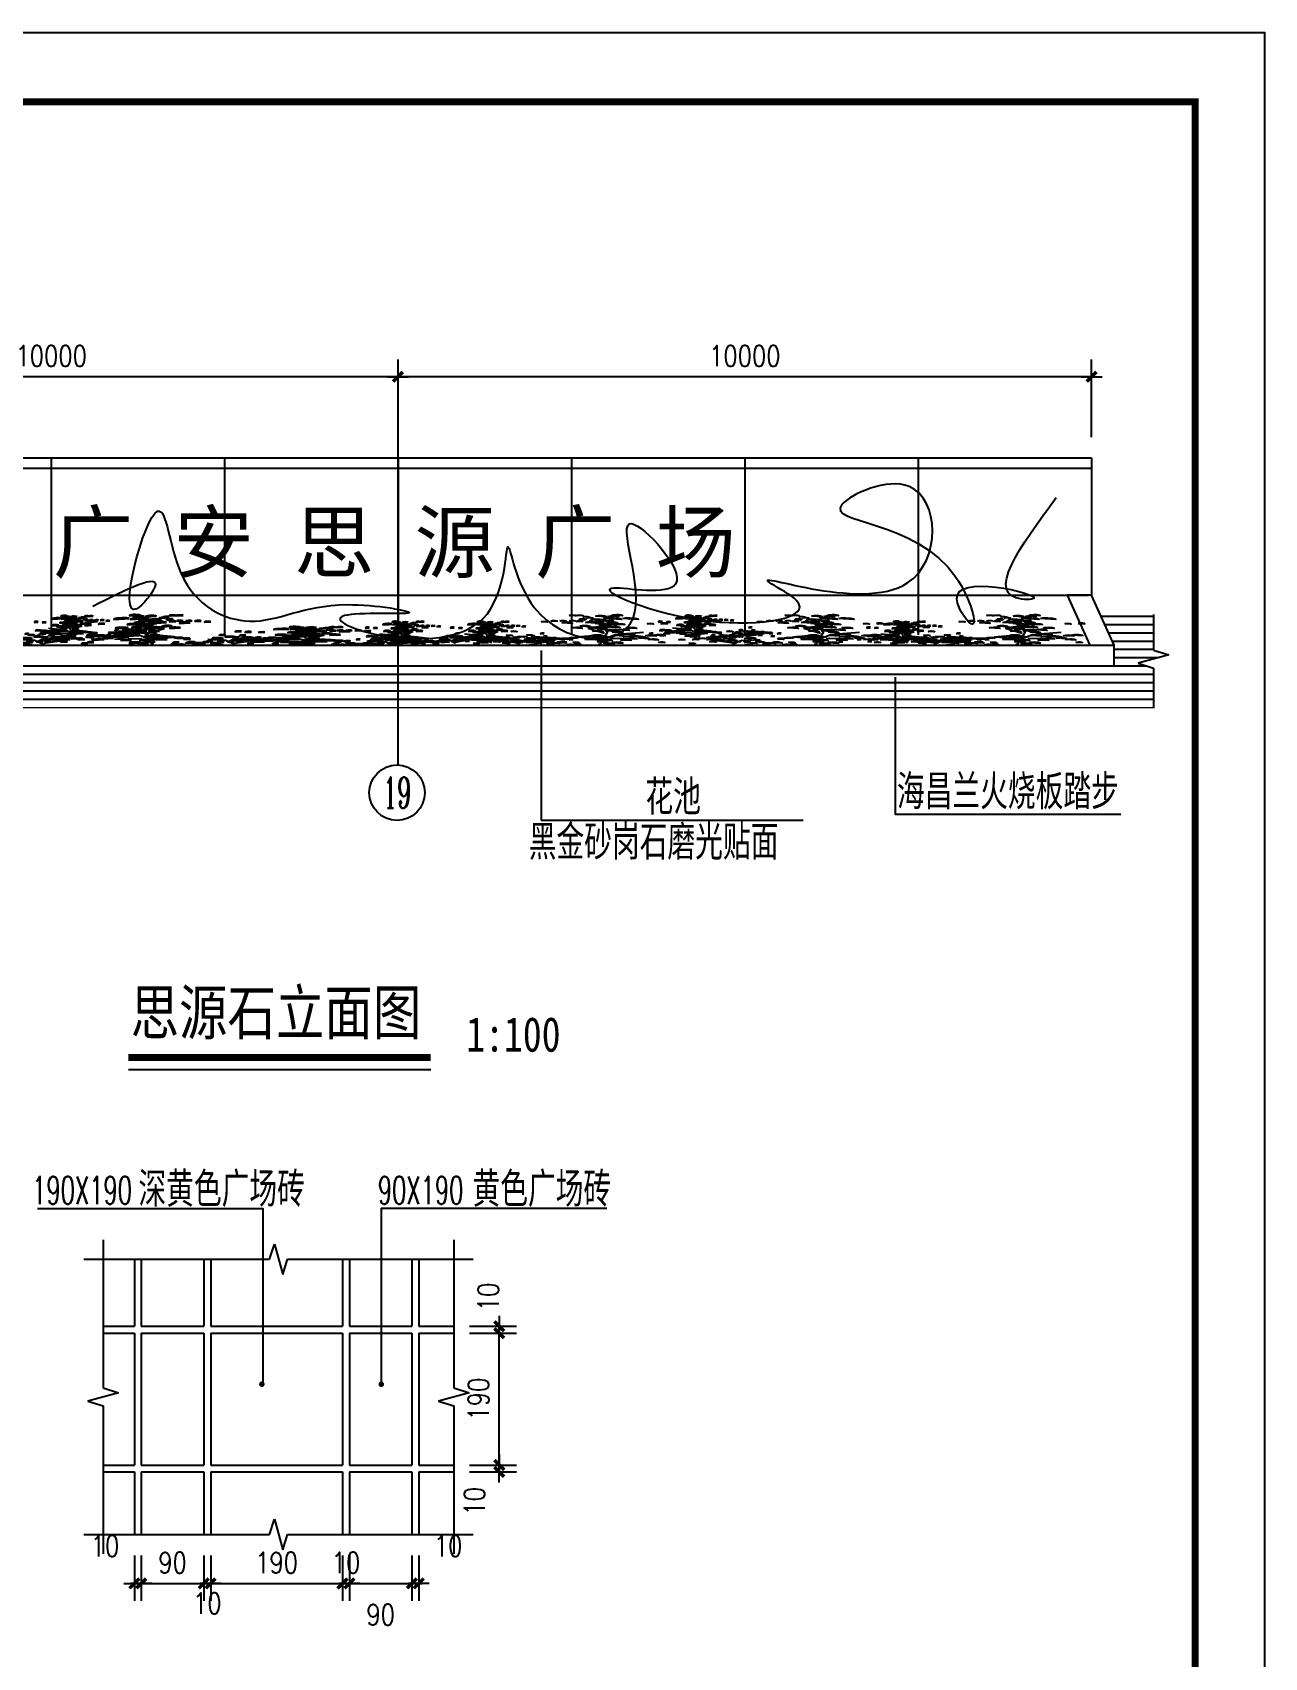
# Model space of a CAD drawing. Extents: x 0 to 11014425, y 0 to 2581013.
# Drawn here: x 10703978 to 10721740, y 2512778 to 2536204 of the extents above; entities that cross this region are included whole.
import ezdxf
from ezdxf.enums import TextEntityAlignment as Align

# ---------------------------------------------------------------- set-up
doc = ezdxf.new("R2010")
doc.units = 0
doc.header["$LTSCALE"] = 4000
doc.header["$MEASUREMENT"] = 0
doc.header["$PDMODE"] = 34
for name, pattern in [('CONTINOUS', [0]), ('DASH', [0.35, 0.25, -0.1]), ('DOTE', [2.42, 2, -0.2, 0.02, -0.2])]:
    doc.linetypes.add(name, pattern=pattern)
doc.layers.get('0').update_dxf_attribs({"color": 253, "linetype": 'DASH'})
doc.layers.get('DEFPOINTS').update_dxf_attribs({"linetype": 'CONTINUOUS'})
for name, color, linetype in [('1', 2, 'CONTINUOUS'), ('AXIS', 3, 'CONTINUOUS'), ('AXIS_TEXT', 7, 'CONTINUOUS'), ('OTHER', 7, 'CONTINUOUS'), ('PUB_DIM', 3, 'CONTINUOUS'), ('PUB_TEXT', 7, 'CONTINUOUS'), ('PUB_TITLE', 4, 'CONTINUOUS'), ('T4', 3, 'CONTINUOUS'), ('T5', 13, 'CONTINUOUS'), ('TREE', 64, 'CONTINUOUS')]:
    doc.layers.add(name, color=color, linetype=linetype)
doc.styles.add('COMPLEX', font='COMPLEX')
doc.styles.add('DIM_FONT', font='SIMPLEX.shx', dxfattribs={"width": 0.8})
doc.styles.add('FS64F', font='romant.shx', dxfattribs={"width": 0.95, "height": 8, "bigfont": 'hztxt.shx'})
doc.styles.add('HZ1', font='', dxfattribs={"width": 0.8})
doc.styles.add('宋体', font='SimSun.ttf', dxfattribs={"width": 0.7})
doc.styles.get('HZ1').set_extended_font_data('KaiTi_GB2312')
doc.dimstyles.new('DIMN', dxfattribs={"dimtxt": 300, "dimasz": 1, "dimexe": 250, "dimexo": 300, "dimgap": 150, "dimtad": 1, "dimdec": 0, "dimzin": 0, "dimtxsty": 'DIM_FONT', "dimblk": '_DIMX', "dimcen": 0.09, "dimclrt": 7, "dimazin": 3, "dimtfac": 1, "dimtdec": 0, "dimtix": 1, "dimtmove": 0, "dimatfit": 3, "dimtolj": 1, "dimtzin": 0})
doc.dimstyles.new('DIMN10', dxfattribs={"dimscale": 0.1, "dimtxt": 300, "dimasz": 1, "dimexe": 250, "dimexo": 300, "dimgap": 150, "dimtad": 1, "dimdec": 0, "dimzin": 0, "dimtxsty": 'DIM_FONT', "dimblk": '_DIMX', "dimcen": 0.09, "dimclrt": 7, "dimazin": 3, "dimtfac": 1, "dimtdec": 0, "dimtix": 1, "dimtmove": 0, "dimatfit": 3, "dimtolj": 1, "dimtzin": 0})

# ---------------------------------------------------------------- blocks, each defined once
blk = doc.blocks.new('M_G79')
at = {"color": 3, "linetype": 'CONTINUOUS'}
for p, q in [((-1186, 4132), (-869, 4207)), ((-1072, 3965), (-755, 4040)), ((-716, 3992), (-399, 4067)), ((-222, 3919), (-31, 3964)), ((-43, 4142), (148, 4187)), ((156, 4142), (346, 4187)), ((178, 4140), (368, 4185)), ((-1641, 3610), (-1324, 3685)), ((-1503, 3661), (-1186, 3736)), ((-1157, 3600), (-840, 3675)), ((-1041, 3058), (-724, 3133)), ((-946, 3709), (-629, 3784)), ((-922, 3332), (-605, 3407)), ((-922, 3332), (-605, 3407)), ((-835, 3322), (-518, 3397)), ((-712, 3440), (-395, 3515)), ((-634, 3145), (-317, 3220)), ((-574, 3491), (-257, 3566)), ((-421, 3077), (-104, 3152)), ((-326, 3777), (-136, 3822)), ((-125, 3600), (65, 3645)), ((-93, 3486), (97, 3531)), ((-28, 3281), (162, 3326)), ((178, 3346), (368, 3391)), ((441, 3339), (632, 3384)), ((705, 3331), (895, 3376)), ((979, 3213), (1169, 3258)), ((-2470, 2935), (-2280, 2980)), ((-2463, 3000), (-2272, 3045)), ((-2075, 2913), (-1885, 2958)), ((-1590, 2282), (-1273, 2357)), ((-1245, 2843), (-1055, 2888)), ((-1129, 2896), (-939, 2941)), ((-1116, 2383), (-799, 2458)), ((-1042, 2886), (-852, 2931)), ((-1007, 2768), (-690, 2843)), ((-845, 2640), (-528, 2715)), ((-800, 2683), (-610, 2728)), ((-778, 2681), (-588, 2726)), ((-777, 2456), (-460, 2531)), ((-742, 2809), (-552, 2854)), ((-711, 2894), (-520, 2939)), ((-702, 2932), (-385, 3007)), ((-697, 2381), (-380, 2456)), ((-486, 2291), (-169, 2366)), ((-259, 2552), (58, 2627)), ((-24, 2284), (293, 2359)), ((257, 3024), (574, 3099)), ((-1379, 1994), (-1062, 2069)), ((-1195, 1665), (-878, 1740)), ((-1050, 1979), (-733, 2054)), ((-997, 1863), (-680, 1938)), ((-748, 2122), (-431, 2197)), ((-629, 1800), (-312, 1875)), ((1860, 1814), (2050, 1859)), ((-2413, 1227), (-2096, 1302)), ((-2156, 1154), (-1839, 1229)), ((-1953, 801), (-1636, 876)), ((-1822, 985), (-1505, 1060)), ((-1682, 1057), (-1365, 1132)), ((-1537, 1372), (-1220, 1447)), ((-1513, 994), (-1195, 1069)), ((-1227, 1183), (-910, 1258)), ((-760, 1021), (-443, 1096)), ((-661, 922), (-344, 997)), ((-607, 1202), (-290, 1277)), ((-573, 714), (-256, 789)), ((-385, 1023), (-68, 1098)), ((-218, 939), (99, 1014)), ((-86, 973), (104, 1018)), ((-43, 968), (148, 1013)), ((124, 883), (315, 928)), ((187, 854), (378, 899)), ((379, 789), (569, 834)), ((1199, 830), (1389, 875)), ((1347, 769), (1537, 814)), ((1402, 1270), (1592, 1315)), ((1574, 1031), (1764, 1076)), ((1661, 1021), (1851, 1066)), ((1785, 941), (1975, 986)), ((1990, 1205), (2181, 1250)), ((1993, 1227), (2183, 1272)), ((2070, 931), (2260, 976)), ((2179, 919), (2369, 964)), ((2218, 871), (2408, 916)), ((2276, 798), (2466, 843)), ((2443, 912), (2633, 957)), ((2649, 779), (2839, 824)), ((2801, 762), (2991, 807)), ((-3794, 150), (-3603, 195)), ((-2906, 603), (-2715, 648)), ((-2397, 215), (-2207, 260)), ((-2219, 588), (-1902, 663)), ((-1433, 523), (-1116, 598)), ((-1191, 121), (-874, 196)), ((-1188, 143), (-871, 218)), ((-941, -17), (-624, 58)), ((-886, 484), (-569, 559)), ((-760, 426), (-443, 501)), ((-755, 271), (-438, 346)), ((-750, 513), (-433, 588)), ((-407, 629), (-89, 704)), ((23, -31), (213, 14)), ((71, 206), (261, 251)), ((391, 699), (581, 744)), ((442, 164), (632, 209)), ((517, 244), (707, 289)), ((633, 99), (823, 144)), ((788, 104), (978, 149)), ((826, 56), (1017, 101)), ((935, 242), (1125, 287)), ((1037, 363), (1227, 408)), ((1163, 106), (1353, 151)), ((1349, 196), (1539, 241)), ((1366, 348), (1556, 393)), ((1376, 435), (1566, 480)), ((1649, 317), (1839, 362)), ((1734, 484), (1924, 529)), ((1819, 651), (2009, 696)), ((1898, 377), (2089, 422)), ((1959, 723), (2149, 768)), ((2114, 530), (2304, 575)), ((2252, 581), (2442, 626)), ((2334, 329), (2524, 374)), ((2353, 702), (2544, 747)), ((2353, 305), (2544, 350)), ((2433, 627), (2623, 672)), ((2852, 624), (3042, 669)), ((2944, 63), (3134, 108)), ((3246, 602), (3437, 647)), ((233, -121), (424, -76))]:
    blk.add_line(p, q, dxfattribs=at)
for points in [[(-474, 19), (-535, 70), (-743, 1769), (-503, 2932), (-208, 3406)], [(-615, 740), (-958, 1418), (-1781, 1752)], [(-656, 1561), (-179, 2279)], [(-1607, 740), (-823, 852)], [(1614, 559), (1079, 706)], [(1612, 537), (1876, -65)], [(1854, 135), (2456, 597)]]:
    blk.add_lwpolyline(points, dxfattribs=at)
at = {"color": 3, "linetype": 'CONTINUOUS', "const_width": 22.5}
blk.add_lwpolyline([(1251, 70), (1527, -27)], dxfattribs=at)
at = {"color": 3, "linetype": 'CONTINUOUS'}
for centre, radius in [((-1018, 4158), 157), ((-904, 3991), 157), ((-548, 4017), 157), ((-121, 3935), 94.1), ((58, 4157), 94.1), ((257, 4157), 94.1), ((279, 4155), 94.1), ((-1473, 3635), 157), ((-1335, 3686), 157), ((-989, 3625), 157), ((-872, 3083), 157), ((-778, 3734), 157), ((-754, 3357), 157), ((-754, 3357), 157), ((-667, 3347), 157), ((-543, 3466), 157), ((-466, 3171), 157), ((-405, 3517), 157), ((-253, 3103), 157), ((-225, 3792), 94.1), ((-24, 3615), 94.1), ((7, 3502), 94.1), ((73, 3296), 94.1), ((279, 3361), 94.1), ((425, 3050), 157), ((542, 3354), 94.1), ((806, 3347), 94.1), ((1080, 3228), 94.1), ((-2369, 2950), 94.1), ((-2362, 3015), 94.1), ((-1975, 2928), 94.1), ((-1422, 2307), 157), ((-1144, 2858), 94.1), ((-1028, 2911), 94.1), ((-947, 2408), 157), ((-941, 2902), 94.1), ((-839, 2793), 157), ((-676, 2665), 157), ((-699, 2698), 94.1), ((-677, 2696), 94.1), ((-609, 2481), 157), ((-641, 2824), 94.1), ((-610, 2909), 94.1), ((-534, 2958), 157), ((-529, 2406), 157), ((-318, 2317), 157), ((-91, 2578), 157), ((144, 2309), 157), ((-1211, 2019), 157), ((-1027, 1690), 157), ((-882, 2004), 157), ((-829, 1888), 157), ((-580, 2147), 157), ((-461, 1825), 157), ((1961, 1830), 94.1), ((-2245, 1252), 157), ((-1988, 1179), 157), ((-1785, 826), 157), ((-1654, 1010), 157), ((-1514, 1083), 157), ((-1369, 1397), 157), ((-1344, 1020), 157), ((-1059, 1208), 157), ((-592, 1046), 157), ((-492, 947), 157), ((-439, 1228), 157), ((-405, 739), 157), ((-238, 654), 157), ((-217, 1049), 157), ((-50, 964), 157), ((15, 988), 94.1), ((58, 983), 94.1), ((225, 898), 94.1), ((288, 869), 94.1), ((479, 804), 94.1), ((492, 714), 94.1), ((1300, 845), 94.1), ((1448, 785), 94.1), ((1503, 1285), 94.1), ((1675, 1046), 94.1), ((1762, 1036), 94.1), ((1886, 956), 94.1), ((2060, 739), 94.1), ((2091, 1220), 94.1), ((2094, 1242), 94.1), ((2171, 947), 94.1), ((2280, 935), 94.1), ((2319, 886), 94.1), ((2377, 814), 94.1), ((2454, 717), 94.1), ((2544, 927), 94.1), ((2750, 794), 94.1), ((2902, 777), 94.1), ((-3693, 165), 94.1), ((-2805, 618), 94.1), ((-2296, 231), 94.1), ((-2051, 613), 157), ((-1264, 548), 157), ((-1022, 146), 157), ((-1020, 168), 157), ((-773, 8), 157), ((-717, 509), 157), ((-592, 451), 157), ((-587, 296), 157), ((-582, 538), 157), ((124, -16), 94.1), ((172, 221), 94.1), ((542, 180), 94.1), ((617, 260), 94.1), ((734, 114), 94.1), ((889, 119), 94.1), ((927, 71), 94.1), ((1036, 257), 94.1), ((1138, 378), 94.1), ((1264, 122), 94.1), ((1450, 211), 94.1), ((1467, 364), 94.1), ((1477, 451), 94.1), ((1750, 332), 94.1), ((1835, 499), 94.1), ((1919, 666), 94.1), ((1999, 393), 94.1), ((2215, 545), 94.1), ((2353, 596), 94.1), ((2435, 344), 94.1), ((2454, 320), 94.1), ((2534, 642), 94.1), ((2953, 639), 94.1), ((3045, 78), 94.1), ((3347, 618), 94.1), ((334, -106), 94.1)]:
    blk.add_arc(centre, radius, 18.44222, 198.41455, dxfattribs=at)
at = {"width": 0.8, "flags": 9}
for tag in ['XSIZE', 'YSIZE']:
    blk.add_attdef(tag, (0, 0), '', height=0.5, dxfattribs=at)
blk = doc.blocks.new('A$C74E62408')
at = {"color": 42}
for p, q in [((1284, 4268), (1601, 4343)), ((2427, 4277), (2618, 4322)), ((2626, 4277), (2816, 4322)), ((2648, 4275), (2838, 4320)), ((829, 3745), (1146, 3820)), ((967, 3796), (1284, 3871)), ((1313, 3736), (1630, 3811)), ((1398, 4101), (1715, 4176)), ((1524, 3844), (1841, 3919)), ((1754, 4128), (2071, 4203)), ((2144, 3912), (2334, 3957)), ((2248, 4055), (2438, 4100)), ((2345, 3736), (2535, 3781)), ((1548, 3467), (1865, 3542)), ((1548, 3467), (1865, 3542)), ((1635, 3457), (1952, 3532)), ((1758, 3576), (2075, 3651)), ((1836, 3281), (2153, 3356)), ((1896, 3627), (2213, 3702)), ((2049, 3213), (2366, 3288)), ((2377, 3622), (2567, 3667)), ((2442, 3416), (2632, 3461)), ((2648, 3482), (2838, 3526)), ((2911, 3474), (3102, 3519)), ((3175, 3467), (3365, 3512)), ((3449, 3348), (3639, 3393)), ((0, 3070), (190, 3115)), ((7, 3136), (197, 3181)), ((394, 3049), (585, 3094)), ((1225, 2978), (1415, 3023)), ((1341, 3032), (1531, 3077)), ((1428, 3022), (1618, 3067)), ((1429, 3194), (1746, 3269)), ((1463, 2903), (1780, 2978)), ((1625, 2775), (1942, 2850)), ((1670, 2819), (1860, 2864)), ((1692, 2816), (1882, 2861)), ((1728, 2944), (1918, 2989)), ((1759, 3029), (1950, 3074)), ((1768, 3068), (2085, 3143)), ((2726, 3160), (3044, 3235)), ((880, 2417), (1197, 2492)), ((1354, 2519), (1671, 2594)), ((1693, 2591), (2010, 2666)), ((1773, 2516), (2090, 2591)), ((1984, 2427), (2301, 2502)), ((2211, 2688), (2528, 2763)), ((2446, 2419), (2763, 2494)), ((1091, 2129), (1408, 2204)), ((1274, 1800), (1591, 1875)), ((1420, 2115), (1737, 2190)), ((1473, 1998), (1790, 2073)), ((1722, 2257), (2039, 2332)), ((1841, 1936), (2158, 2011)), ((4330, 1950), (4520, 1995)), ((57, 1362), (374, 1437)), ((933, 1507), (1250, 1582)), ((1863, 1338), (2180, 1413)), ((3872, 1406), (4062, 1451)), ((4463, 1362), (4653, 1407)), ((314, 1290), (631, 1365)), ((517, 936), (834, 1011)), ((648, 1120), (965, 1195)), ((788, 1193), (1105, 1268)), ((957, 1130), (1274, 1205)), ((1243, 1319), (1560, 1394)), ((1710, 1157), (2027, 1231)), ((1809, 1057), (2126, 1132)), ((2085, 1159), (2402, 1234)), ((2252, 1074), (2569, 1149)), ((2384, 1108), (2574, 1153)), ((2427, 1103), (2618, 1148)), ((2594, 1019), (2785, 1064)), ((2657, 990), (2848, 1035)), ((2849, 924), (3039, 969)), ((3669, 965), (3859, 1010)), ((3817, 905), (4007, 950)), ((4044, 1166), (4234, 1211)), ((4131, 1156), (4321, 1201)), ((4255, 1077), (4445, 1122)), ((4460, 1340), (4651, 1385)), ((4540, 1067), (4730, 1112)), ((4649, 1055), (4839, 1100)), ((4688, 1006), (4878, 1051)), ((4746, 934), (4936, 979)), ((4913, 1048), (5103, 1093)), ((5119, 914), (5309, 959)), ((5271, 898), (5461, 943)), ((251, 723), (568, 798)), ((1037, 658), (1354, 733)), ((1584, 619), (1901, 694)), ((1710, 561), (2027, 636)), ((1715, 406), (2032, 481)), ((1720, 648), (2037, 723)), ((1896, 849), (2213, 924)), ((2063, 765), (2380, 840)), ((2861, 835), (3051, 880)), ((3507, 498), (3697, 543)), ((3836, 484), (4026, 529)), ((3846, 571), (4036, 616)), ((4119, 452), (4309, 497)), ((4204, 619), (4394, 664)), ((4288, 786), (4479, 831)), ((4368, 513), (4559, 558)), ((4429, 859), (4619, 904)), ((4584, 665), (4774, 710)), ((4722, 716), (4912, 761)), ((4804, 464), (4994, 509)), ((4823, 837), (5014, 882)), ((4823, 440), (5014, 485)), ((4903, 762), (5093, 807)), ((5322, 760), (5512, 805)), ((5716, 738), (5907, 783)), ((73, 351), (263, 396)), ((1279, 257), (1596, 331)), ((1282, 278), (1599, 353)), ((1529, 119), (1846, 194)), ((2493, 104), (2683, 149)), ((2541, 341), (2731, 386)), ((2703, 15), (2894, 60)), ((2911, 300), (3102, 345)), ((2986, 380), (3177, 425)), ((3103, 235), (3293, 280)), ((3258, 240), (3448, 284)), ((3296, 191), (3486, 236)), ((3405, 377), (3595, 422)), ((3633, 242), (3823, 287)), ((3819, 331), (4009, 376)), ((5414, 198), (5604, 243))]:
    blk.add_line(p, q, dxfattribs=at)
for points in [[(1996, 155), (1935, 206), (1727, 1904), (1967, 3068), (2262, 3542)], [(1814, 1696), (2291, 2415)], [(1855, 876), (1512, 1553), (689, 1887)], [(863, 876), (1647, 987)], [(4084, 694), (3549, 842)], [(4082, 673), (4346, 70)], [(4324, 271), (4926, 733)]]:
    blk.add_lwpolyline(points, dxfattribs=at)
at = {"color": 42, "const_width": 22.5}
blk.add_lwpolyline([(3721, 206), (3997, 109)], dxfattribs=at)
at = {"color": 42}
for centre, radius in [((1452, 4293), 157), ((1566, 4126), 157), ((1922, 4153), 157), ((2528, 4293), 94.1), ((2727, 4293), 94.1), ((2748, 4290), 94.1), ((997, 3771), 157), ((1135, 3821), 157), ((1481, 3761), 157), ((1692, 3870), 157), ((1927, 3601), 157), ((2065, 3652), 157), ((2245, 3927), 94.1), ((2349, 4070), 94.1), ((2446, 3751), 94.1), ((1598, 3219), 157), ((1716, 3492), 157), ((1716, 3492), 157), ((1803, 3483), 157), ((2004, 3306), 157), ((2217, 3238), 157), ((2477, 3637), 94.1), ((2543, 3431), 94.1), ((2749, 3497), 94.1), ((2895, 3185), 157), ((3012, 3489), 94.1), ((3276, 3482), 94.1), ((3550, 3364), 94.1), ((101, 3086), 94.1), ((108, 3151), 94.1), ((495, 3064), 94.1), ((1325, 2994), 94.1), ((1442, 3047), 94.1), ((1529, 3037), 94.1), ((1631, 2929), 157), ((1794, 2800), 157), ((1771, 2834), 94.1), ((1793, 2831), 94.1), ((1829, 2960), 94.1), ((1860, 3044), 94.1), ((1936, 3093), 157), ((2379, 2713), 157), ((1048, 2442), 157), ((1523, 2544), 157), ((1861, 2617), 157), ((1890, 2283), 157), ((1941, 2542), 157), ((2152, 2452), 157), ((2614, 2445), 157), ((1259, 2154), 157), ((1443, 1825), 157), ((1588, 2140), 157), ((1641, 2024), 157), ((2009, 1961), 157), ((4431, 1965), 94.1), ((225, 1388), 157), ((482, 1315), 157), ((1101, 1533), 157), ((1411, 1344), 157), ((2031, 1363), 157), ((3973, 1421), 94.1), ((4561, 1356), 94.1), ((4564, 1377), 94.1), ((685, 962), 157), ((816, 1146), 157), ((956, 1218), 157), ((1126, 1155), 157), ((1878, 1182), 157), ((1978, 1083), 157), ((2065, 875), 157), ((2232, 790), 157), ((2253, 1184), 157), ((2420, 1100), 157), ((2485, 1123), 94.1), ((2528, 1118), 94.1), ((2695, 1034), 94.1), ((2758, 1005), 94.1), ((2949, 939), 94.1), ((2962, 850), 94.1), ((3770, 981), 94.1), ((3917, 920), 94.1), ((4145, 1181), 94.1), ((4232, 1172), 94.1), ((4356, 1092), 94.1), ((4530, 874), 94.1), ((4641, 1082), 94.1), ((4750, 1070), 94.1), ((4789, 1022), 94.1), ((4847, 949), 94.1), ((4924, 852), 94.1), ((5014, 1063), 94.1), ((5220, 930), 94.1), ((5372, 913), 94.1), ((419, 749), 157), ((1206, 683), 157), ((1752, 645), 157), ((1878, 587), 157), ((1883, 432), 157), ((1888, 674), 157), ((3087, 395), 94.1), ((3506, 393), 94.1), ((3608, 514), 94.1), ((3937, 499), 94.1), ((3947, 586), 94.1), ((4220, 468), 94.1), ((4305, 635), 94.1), ((4389, 801), 94.1), ((4469, 528), 94.1), ((4685, 680), 94.1), ((4823, 731), 94.1), ((4905, 480), 94.1), ((4924, 455), 94.1), ((5004, 777), 94.1), ((5423, 775), 94.1), ((5817, 753), 94.1), ((174, 366), 94.1), ((1448, 282), 157), ((1450, 304), 157), ((1697, 144), 157), ((2594, 119), 94.1), ((2642, 356), 94.1), ((2804, 30), 94.1), ((3012, 315), 94.1), ((3204, 250), 94.1), ((3358, 255), 94.1), ((3397, 206), 94.1), ((3734, 257), 94.1), ((3920, 347), 94.1), ((5515, 214), 94.1)]:
    blk.add_arc(centre, radius, 18.4422, 198.4146, dxfattribs=at)
at = {"color": 42, "width": 0.8, "flags": 9}
for tag in ['YSIZE', 'XSIZE']:
    blk.add_attdef(tag, (2470, 136), '', height=0.5, dxfattribs=at)
blk = doc.blocks.new('_DIMX')
blk.add_line((-150, 0), (150, 0))
at = {"const_width": 50}
blk.add_lwpolyline([(-70, -70), (70, 70)], dxfattribs=at)
blk = doc.blocks.new('*D271')
at = {"color": 0, "linetype": 'BYBLOCK'}
for p, q in [((10832591, 2529149), (10832591, 2530269)), ((10842591, 2529149), (10842591, 2530269)), ((10842590, 2530019), (10832592, 2530019))]:
    blk.add_line(p, q, dxfattribs=at)
at = {"layer": 'DEFPOINTS', "color": 0, "linetype": 'BYBLOCK'}
for p in [(10832591, 2530019), (10832591, 2528849), (10842591, 2528849)]:
    blk.add_point(p, dxfattribs=at)
at = {"color": 0, "linetype": 'BYBLOCK', "rotation": 180}
blk.add_blockref('_DIMX', (10832591, 2530019), dxfattribs=at)
at = {"color": 0, "linetype": 'BYBLOCK'}
blk.add_blockref('_DIMX', (10842591, 2530019), dxfattribs=at)
at = {"color": 7, "linetype": 'BYBLOCK', "insert": (10837591, 2530319), "char_height": 300, "attachment_point": 5, "style": 'DIM_FONT'}
blk.add_mtext('\\A1;10000', dxfattribs=at)
blk = doc.blocks.new('_AXISO')
blk.add_circle((0, 0), 0.5)
at = {"layer": 'AXIS_TEXT', "style": 'COMPLEX', "width": 1.041667}
blk.add_attdef('A', text='', height=0.56, dxfattribs=at).set_placement((-0.25, -0.28), (0.25, -0.28), align=Align.FIT)
blk = doc.blocks.new('*D272')
at = {"color": 0, "linetype": 'BYBLOCK'}
for p, q in [((10822591, 2529149), (10822591, 2530269)), ((10832591, 2529149), (10832591, 2530269)), ((10832590, 2530019), (10822592, 2530019))]:
    blk.add_line(p, q, dxfattribs=at)
at = {"layer": 'DEFPOINTS', "color": 0, "linetype": 'BYBLOCK'}
for p in [(10822591, 2530019), (10822591, 2528849), (10832591, 2528849)]:
    blk.add_point(p, dxfattribs=at)
at = {"color": 0, "linetype": 'BYBLOCK', "rotation": 180}
blk.add_blockref('_DIMX', (10822591, 2530019), dxfattribs=at)
at = {"color": 0, "linetype": 'BYBLOCK'}
blk.add_blockref('_DIMX', (10832591, 2530019), dxfattribs=at)
at = {"color": 7, "linetype": 'BYBLOCK', "insert": (10827591, 2530319), "char_height": 300, "attachment_point": 5, "style": 'DIM_FONT'}
blk.add_mtext('\\A1;10000', dxfattribs=at)
blk = doc.blocks.new('*D139')
at = {"color": 0, "linetype": 'BYBLOCK'}
for p, q in [((10915076.4, 2562622.7), (10915076.4, 2562557.2)), ((10915086.4, 2562622.7), (10915086.4, 2562557.2)), ((10915076.3, 2562582.2), (10915076.2, 2562582.2)), ((10915076.4, 2562582.2), (10915086.4, 2562582.2)), ((10915076.4, 2562582.2), (10915086.4, 2562582.2)), ((10915086.5, 2562582.2), (10915086.6, 2562582.2))]:
    blk.add_line(p, q, dxfattribs=at)
at = {"layer": 'DEFPOINTS', "color": 0, "linetype": 'BYBLOCK'}
for p in [(10915076.4, 2562652.7), (10915086.4, 2562652.7), (10915086.4, 2562582.2)]:
    blk.add_point(p, dxfattribs=at)
at = {"color": 0, "linetype": 'BYBLOCK', "xscale": 0.1, "yscale": 0.1, "zscale": 0.1}
blk.add_blockref('_DIMX', (10915076.4, 2562582.2), dxfattribs=at)
at = {"color": 0, "linetype": 'BYBLOCK', "xscale": 0.1, "yscale": 0.1, "zscale": 0.1, "rotation": 180}
blk.add_blockref('_DIMX', (10915086.4, 2562582.2), dxfattribs=at)
at = {"color": 7, "linetype": 'BYBLOCK', "insert": (10915034.1, 2562636.1), "char_height": 30, "attachment_point": 5, "style": 'DIM_FONT'}
blk.add_mtext('\\A1;10', dxfattribs=at)
blk = doc.blocks.new('*D140')
at = {"color": 0, "linetype": 'BYBLOCK'}
for p, q in [((10915086.4, 2562622.7), (10915086.4, 2562557.2)), ((10915176.4, 2562622.7), (10915176.4, 2562557.2)), ((10915086.5, 2562582.2), (10915176.3, 2562582.2))]:
    blk.add_line(p, q, dxfattribs=at)
at = {"layer": 'DEFPOINTS', "color": 0, "linetype": 'BYBLOCK'}
for p in [(10915086.4, 2562652.7), (10915176.4, 2562652.7), (10915176.4, 2562582.2)]:
    blk.add_point(p, dxfattribs=at)
at = {"color": 0, "linetype": 'BYBLOCK', "xscale": 0.1, "yscale": 0.1, "zscale": 0.1, "rotation": 180}
blk.add_blockref('_DIMX', (10915086.4, 2562582.2), dxfattribs=at)
at = {"color": 0, "linetype": 'BYBLOCK', "xscale": 0.1, "yscale": 0.1, "zscale": 0.1}
blk.add_blockref('_DIMX', (10915176.4, 2562582.2), dxfattribs=at)
at = {"color": 7, "linetype": 'BYBLOCK', "insert": (10915131.4, 2562612.2), "char_height": 30, "attachment_point": 5, "style": 'DIM_FONT'}
blk.add_mtext('\\A1;90', dxfattribs=at)
blk = doc.blocks.new('*D141')
at = {"color": 0, "linetype": 'BYBLOCK'}
for p, q in [((10915176.4, 2562622.7), (10915176.4, 2562557.2)), ((10915186.4, 2562622.7), (10915186.4, 2562557.2)), ((10915176.3, 2562582.2), (10915176.2, 2562582.2)), ((10915176.4, 2562582.2), (10915186.4, 2562582.2)), ((10915176.4, 2562582.2), (10915186.4, 2562582.2)), ((10915186.5, 2562582.2), (10915186.6, 2562582.2))]:
    blk.add_line(p, q, dxfattribs=at)
at = {"layer": 'DEFPOINTS', "color": 0, "linetype": 'BYBLOCK'}
for p in [(10915176.4, 2562652.7), (10915186.4, 2562652.7), (10915186.4, 2562582.2)]:
    blk.add_point(p, dxfattribs=at)
at = {"color": 0, "linetype": 'BYBLOCK', "xscale": 0.1, "yscale": 0.1, "zscale": 0.1}
blk.add_blockref('_DIMX', (10915176.4, 2562582.2), dxfattribs=at)
at = {"color": 0, "linetype": 'BYBLOCK', "xscale": 0.1, "yscale": 0.1, "zscale": 0.1, "rotation": 180}
blk.add_blockref('_DIMX', (10915186.4, 2562582.2), dxfattribs=at)
at = {"color": 7, "linetype": 'BYBLOCK', "insert": (10915181.4, 2562553.4), "char_height": 30, "attachment_point": 5, "style": 'DIM_FONT'}
blk.add_mtext('\\A1;10', dxfattribs=at)
blk = doc.blocks.new('*D142')
at = {"color": 0, "linetype": 'BYBLOCK'}
for p, q in [((10915186.4, 2562622.7), (10915186.4, 2562557.2)), ((10915376.4, 2562622.7), (10915376.4, 2562557.2)), ((10915186.5, 2562582.2), (10915376.3, 2562582.2))]:
    blk.add_line(p, q, dxfattribs=at)
at = {"layer": 'DEFPOINTS', "color": 0, "linetype": 'BYBLOCK'}
for p in [(10915186.4, 2562652.7), (10915376.4, 2562652.7), (10915376.4, 2562582.2)]:
    blk.add_point(p, dxfattribs=at)
at = {"color": 0, "linetype": 'BYBLOCK', "xscale": 0.1, "yscale": 0.1, "zscale": 0.1, "rotation": 180}
blk.add_blockref('_DIMX', (10915186.4, 2562582.2), dxfattribs=at)
at = {"color": 0, "linetype": 'BYBLOCK', "xscale": 0.1, "yscale": 0.1, "zscale": 0.1}
blk.add_blockref('_DIMX', (10915376.4, 2562582.2), dxfattribs=at)
at = {"color": 7, "linetype": 'BYBLOCK', "insert": (10915281.4, 2562612.2), "char_height": 30, "attachment_point": 5, "style": 'DIM_FONT'}
blk.add_mtext('\\A1;190', dxfattribs=at)
blk = doc.blocks.new('*D143')
at = {"color": 0, "linetype": 'BYBLOCK'}
for p, q in [((10915376.4, 2562622.7), (10915376.4, 2562557.2)), ((10915386.4, 2562622.7), (10915386.4, 2562557.2)), ((10915376.3, 2562582.2), (10915376.2, 2562582.2)), ((10915376.4, 2562582.2), (10915386.4, 2562582.2)), ((10915386.5, 2562582.2), (10915386.6, 2562582.2))]:
    blk.add_line(p, q, dxfattribs=at)
at = {"layer": 'DEFPOINTS', "color": 0, "linetype": 'BYBLOCK'}
for p in [(10915376.4, 2562652.7), (10915386.4, 2562652.7), (10915386.4, 2562582.2)]:
    blk.add_point(p, dxfattribs=at)
at = {"color": 0, "linetype": 'BYBLOCK', "xscale": 0.1, "yscale": 0.1, "zscale": 0.1}
blk.add_blockref('_DIMX', (10915376.4, 2562582.2), dxfattribs=at)
at = {"color": 0, "linetype": 'BYBLOCK', "xscale": 0.1, "yscale": 0.1, "zscale": 0.1, "rotation": 180}
blk.add_blockref('_DIMX', (10915386.4, 2562582.2), dxfattribs=at)
at = {"color": 7, "linetype": 'BYBLOCK', "insert": (10915381.4, 2562612.2), "char_height": 30, "attachment_point": 5, "style": 'DIM_FONT'}
blk.add_mtext('\\A1;10', dxfattribs=at)
blk = doc.blocks.new('*D144')
at = {"color": 0, "linetype": 'BYBLOCK'}
for p, q in [((10915386.4, 2562622.7), (10915386.4, 2562557.2)), ((10915476.4, 2562622.7), (10915476.4, 2562557.2)), ((10915386.5, 2562582.2), (10915476.3, 2562582.2))]:
    blk.add_line(p, q, dxfattribs=at)
at = {"layer": 'DEFPOINTS', "color": 0, "linetype": 'BYBLOCK'}
for p in [(10915386.4, 2562652.7), (10915476.4, 2562652.7), (10915476.4, 2562582.2)]:
    blk.add_point(p, dxfattribs=at)
at = {"color": 0, "linetype": 'BYBLOCK', "xscale": 0.1, "yscale": 0.1, "zscale": 0.1, "rotation": 180}
blk.add_blockref('_DIMX', (10915386.4, 2562582.2), dxfattribs=at)
at = {"color": 0, "linetype": 'BYBLOCK', "xscale": 0.1, "yscale": 0.1, "zscale": 0.1}
blk.add_blockref('_DIMX', (10915476.4, 2562582.2), dxfattribs=at)
at = {"color": 7, "linetype": 'BYBLOCK', "insert": (10915431.4, 2562537.1), "char_height": 30, "attachment_point": 5, "style": 'DIM_FONT'}
blk.add_mtext('\\A1;90', dxfattribs=at)
blk = doc.blocks.new('*D145')
at = {"color": 0, "linetype": 'BYBLOCK'}
for p, q in [((10915476.4, 2562622.7), (10915476.4, 2562557.2)), ((10915486.4, 2562622.7), (10915486.4, 2562557.2)), ((10915476.3, 2562582.2), (10915476.2, 2562582.2)), ((10915476.4, 2562582.2), (10915486.4, 2562582.2)), ((10915476.4, 2562582.2), (10915486.4, 2562582.2)), ((10915486.5, 2562582.2), (10915486.6, 2562582.2))]:
    blk.add_line(p, q, dxfattribs=at)
at = {"layer": 'DEFPOINTS', "color": 0, "linetype": 'BYBLOCK'}
for p in [(10915476.4, 2562652.7), (10915486.4, 2562652.7), (10915486.4, 2562582.2)]:
    blk.add_point(p, dxfattribs=at)
at = {"color": 0, "linetype": 'BYBLOCK', "xscale": 0.1, "yscale": 0.1, "zscale": 0.1}
blk.add_blockref('_DIMX', (10915476.4, 2562582.2), dxfattribs=at)
at = {"color": 0, "linetype": 'BYBLOCK', "xscale": 0.1, "yscale": 0.1, "zscale": 0.1, "rotation": 180}
blk.add_blockref('_DIMX', (10915486.4, 2562582.2), dxfattribs=at)
at = {"color": 7, "linetype": 'BYBLOCK', "insert": (10915528.8, 2562636.1), "char_height": 30, "attachment_point": 5, "style": 'DIM_FONT'}
blk.add_mtext('\\A1;10', dxfattribs=at)
blk = doc.blocks.new('*D146')
at = {"color": 0, "linetype": 'BYBLOCK'}
for p, q in [((10915559.5, 2562752.9), (10915627.5, 2562752.9)), ((10915602.5, 2562753), (10915602.5, 2562753.1)), ((10915602.5, 2562742.9), (10915602.5, 2562752.9)), ((10915602.5, 2562742.9), (10915602.5, 2562752.9)), ((10915559.5, 2562742.9), (10915627.5, 2562742.9)), ((10915602.5, 2562742.8), (10915602.5, 2562742.7))]:
    blk.add_line(p, q, dxfattribs=at)
at = {"layer": 'DEFPOINTS', "color": 0, "linetype": 'BYBLOCK'}
for p in [(10915529.5, 2562752.9), (10915602.5, 2562752.9), (10915529.5, 2562742.9)]:
    blk.add_point(p, dxfattribs=at)
at = {"color": 0, "linetype": 'BYBLOCK', "xscale": 0.1, "yscale": 0.1, "zscale": 0.1}
for p, rotation in [((10915602.5, 2562752.9), 270), ((10915602.5, 2562742.9), 90)]:
    blk.add_blockref('_DIMX', p, dxfattribs=dict(at, rotation=rotation))
at = {"color": 7, "linetype": 'BYBLOCK', "insert": (10915566.7, 2562700.6), "char_height": 30, "attachment_point": 5, "rotation": 90, "style": 'DIM_FONT'}
blk.add_mtext('\\A1;10', dxfattribs=at)
blk = doc.blocks.new('*D147')
at = {"color": 0, "linetype": 'BYBLOCK'}
for p, q in [((10915559.5, 2562942.9), (10915627.5, 2562942.9)), ((10915602.5, 2562753), (10915602.5, 2562942.8)), ((10915559.5, 2562752.9), (10915627.5, 2562752.9))]:
    blk.add_line(p, q, dxfattribs=at)
at = {"layer": 'DEFPOINTS', "color": 0, "linetype": 'BYBLOCK'}
for p in [(10915529.5, 2562942.9), (10915602.5, 2562942.9), (10915529.5, 2562752.9)]:
    blk.add_point(p, dxfattribs=at)
at = {"color": 0, "linetype": 'BYBLOCK', "xscale": 0.1, "yscale": 0.1, "zscale": 0.1}
for p, rotation in [((10915602.5, 2562942.9), 90), ((10915602.5, 2562752.9), 270)]:
    blk.add_blockref('_DIMX', p, dxfattribs=dict(at, rotation=rotation))
at = {"color": 7, "linetype": 'BYBLOCK', "insert": (10915572.5, 2562847.9), "char_height": 30, "attachment_point": 5, "rotation": 90, "style": 'DIM_FONT'}
blk.add_mtext('\\A1;190', dxfattribs=at)
blk = doc.blocks.new('*D148')
at = {"color": 0, "linetype": 'BYBLOCK'}
for p, q in [((10915559.5, 2562952.9), (10915627.5, 2562952.9)), ((10915559.5, 2562942.9), (10915627.5, 2562942.9)), ((10915602.5, 2562953), (10915602.5, 2562953.1)), ((10915602.5, 2562942.9), (10915602.5, 2562952.9)), ((10915602.5, 2562942.9), (10915602.5, 2562952.9)), ((10915602.5, 2562942.8), (10915602.5, 2562942.7))]:
    blk.add_line(p, q, dxfattribs=at)
at = {"layer": 'DEFPOINTS', "color": 0, "linetype": 'BYBLOCK'}
for p in [(10915529.5, 2562952.9), (10915529.5, 2562942.9), (10915602.5, 2562952.9)]:
    blk.add_point(p, dxfattribs=at)
at = {"color": 0, "linetype": 'BYBLOCK', "xscale": 0.1, "yscale": 0.1, "zscale": 0.1}
for p, rotation in [((10915602.5, 2562952.9), 270), ((10915602.5, 2562942.9), 90)]:
    blk.add_blockref('_DIMX', p, dxfattribs=dict(at, rotation=rotation))
at = {"color": 7, "linetype": 'BYBLOCK', "insert": (10915586.6, 2562995.2), "char_height": 30, "attachment_point": 5, "rotation": 90, "style": 'DIM_FONT'}
blk.add_mtext('\\A1;10', dxfattribs=at)
blk = doc.blocks.new('A$C798A2562')
at = {"layer": 'OTHER', "linetype": 'CONTINOUS'}
for p, q in [((28, 555.4), (28, 342)), ((267.7, 527.4), (274.7, 549.4)), ((274.7, 549.4), (286.7, 505.4)), ((533.4, 555.4), (533.4, 342)), ((0, 527.4), (267.7, 527.4)), ((286.7, 505.4), (293.7, 527.4)), ((293.7, 527.4), (561.4, 527.4)), ((50, 335), (6, 323)), ((28, 342), (50, 335)), ((555.4, 335), (511.4, 323)), ((533.4, 342), (555.4, 335)), ((6, 323), (28, 316)), ((28, 316), (28, 102.6)), ((511.4, 323), (533.4, 316)), ((533.4, 316), (533.4, 102.6)), ((267.7, 130.6), (274.7, 152.6)), ((274.7, 152.6), (286.7, 108.6)), ((0, 130.6), (267.7, 130.6)), ((286.7, 108.6), (293.7, 130.6)), ((293.7, 130.6), (561.4, 130.6))]:
    blk.add_line(p, q, dxfattribs=at)
at = {"layer": 'PUB_DIM', "color": 4, "linetype": 'CONTINOUS'}
for p, q in [((28, 430.8), (72.9, 430.8)), ((82.9, 430.8), (172.9, 430.8)), ((182.9, 430.8), (372.9, 430.8)), ((382.9, 430.8), (472.9, 430.8)), ((482.9, 430.8), (533.4, 430.8)), ((28, 420.8), (72.9, 420.8)), ((82.9, 420.8), (172.9, 420.8)), ((182.9, 420.8), (372.9, 420.8)), ((382.9, 420.8), (472.9, 420.8)), ((482.9, 420.8), (533.4, 420.8)), ((28, 230.8), (72.9, 230.8)), ((28, 220.8), (72.9, 220.8)), ((82.9, 230.8), (172.9, 230.8)), ((82.9, 220.8), (172.9, 220.8)), ((182.9, 230.8), (372.9, 230.8)), ((182.9, 220.8), (372.9, 220.8)), ((382.9, 230.8), (472.9, 230.8)), ((382.9, 220.8), (472.9, 220.8)), ((482.9, 230.8), (533.4, 230.8)), ((482.9, 220.8), (533.4, 220.8))]:
    blk.add_line(p, q, dxfattribs=at)
at = {"layer": 'T5', "color": 4}
for p, q in [((72.9, 527.4), (72.9, 430.8)), ((82.9, 527.4), (82.9, 430.8)), ((172.9, 527.4), (172.9, 430.8)), ((172.9, 527.4), (172.9, 430.8)), ((182.9, 527.4), (182.9, 430.8)), ((182.9, 527.4), (182.9, 430.8)), ((372.9, 527.4), (372.9, 430.8)), ((382.9, 527.4), (382.9, 430.8)), ((472.9, 527.4), (472.9, 430.8)), ((482.9, 527.4), (482.9, 430.8)), ((72.9, 420.8), (72.9, 230.8)), ((82.9, 420.8), (82.9, 230.8)), ((172.9, 420.8), (172.9, 230.8)), ((172.9, 420.8), (172.9, 230.8)), ((182.9, 420.8), (182.9, 230.8)), ((182.9, 420.8), (182.9, 230.8)), ((372.9, 420.8), (372.9, 230.8)), ((382.9, 420.8), (382.9, 230.8)), ((472.9, 420.8), (472.9, 230.8)), ((482.9, 420.8), (482.9, 230.8)), ((72.9, 220.8), (72.9, 130.6)), ((82.9, 220.8), (82.9, 130.6)), ((172.9, 220.8), (172.9, 130.6)), ((182.9, 220.8), (182.9, 130.6)), ((182.9, 220.8), (182.9, 130.6)), ((372.9, 220.8), (372.9, 130.6)), ((382.9, 220.8), (382.9, 130.6)), ((472.9, 220.8), (472.9, 130.6)), ((482.9, 220.8), (482.9, 130.6))]:
    blk.add_line(p, q, dxfattribs=at)
at = {"layer": 'PUB_DIM', "linetype": 'CONTINOUS'}
for base, p1, p2, angle, picture, middle in [((599, 430.8), (526, 420.8), (526, 430.8), 90, '*D148', (583.1, 473.2)), ((599, 230.8), (526, 220.8), (526, 230.8), 90, '*D146', (563.2, 178.5)), ((82.9, 60.2), (72.9, 130.6), (82.9, 130.6), 0, '*D139', (30.6, 114.1)), ((182.9, 60.2), (172.9, 130.6), (182.9, 130.6), 0, '*D141', (177.9, 31.4)), ((472.9, 60.2), (382.9, 130.6), (472.9, 130.6), 0, '*D144', (427.9, 15)), ((482.9, 60.2), (472.9, 130.6), (482.9, 130.6), 0, '*D145', (525.3, 114.1))]:
    dim = blk.add_linear_dim(base=base, p1=p1, p2=p2, angle=angle, dimstyle='DIMN10', dxfattribs=at)
    dim.commit()
    dim.dimension.update_dxf_attribs({"geometry": picture, "text_midpoint": middle, "dimtype": 129, "insert": (-10915003.5, -2562522.1)})
for p1, p2, distance, picture, middle in [((526, 230.8), (526, 420.8), -73, '*D147', (569, 325.8)), ((82.9, 130.6), (172.9, 130.6), -70.5, '*D140', (127.9, 90.2)), ((182.9, 130.6), (372.9, 130.6), -70.5, '*D142', (277.9, 90.2)), ((372.9, 130.6), (382.9, 130.6), -70.5, '*D143', (377.9, 90.2))]:
    dim = blk.add_aligned_dim(p1=p1, p2=p2, distance=distance, dimstyle='DIMN10', dxfattribs=at)
    dim.commit()
    dim.dimension.update_dxf_attribs({"geometry": picture, "text_midpoint": middle, "insert": (-10915003.5, -2562522.1)})
blk = doc.blocks.new('A$C02F348E8')
at = {"layer": 'PUB_DIM', "linetype": 'CONTINOUS'}
blk.add_blockref('A$C798A2562', (0, 0), dxfattribs=at)

msp = doc.modelspace()

# ---------------------------------------------------------------- linework, layer by layer
at = {"color": 1, "linetype": 'DOTE'}
msp.add_line((10709248.063, 2525648.309), (10709248.063, 2531195.454), dxfattribs=at)
at = {"layer": '1', "color": 4, "linetype": 'CONTINOUS'}
for p, q in [((10699248.263, 2530072.088), (10719247.87, 2530072.088)), ((10719247.87, 2530072.088), (10719247.87, 2528092.088)), ((10699595.85, 2528092.088), (10719200.938, 2528092.088)), ((10719225.993, 2527372.088), (10718900.277, 2528092.088)), ((10719247.87, 2528092.088), (10718900.282, 2528092.088)), ((10719573.783, 2527372.088), (10719247.87, 2528092.088)), ((10698922.349, 2527372.088), (10719573.783, 2527372.088)), ((10719573.783, 2527072.088), (10719573.783, 2527372.088))]:
    msp.add_line(p, q, dxfattribs=at)
at = {"layer": '1', "color": 2, "linetype": 'CONTINOUS'}
for p, q in [((10699248.263, 2529922.088), (10719247.87, 2529922.088)), ((10719380.989, 2527792.088), (10720139.394, 2527792.088)), ((10719436.073, 2527672.088), (10720139.394, 2527672.088)), ((10719491.157, 2527552.088), (10720139.394, 2527552.088)), ((10719546.241, 2527432.088), (10720139.394, 2527432.088)), ((10719573.783, 2527312.088), (10720139.394, 2527312.088)), ((10698337.779, 2527072.088), (10720045.108, 2527072.088)), ((10719573.783, 2527192.088), (10720212.727, 2527192.088)), ((10698432.065, 2526952.088), (10720139.394, 2526952.088)), ((10698432.065, 2526832.088), (10720139.394, 2526832.088)), ((10698432.065, 2526712.088), (10720139.394, 2526712.088)), ((10698432.065, 2526592.088), (10720139.394, 2526592.088))]:
    msp.add_line(p, q, dxfattribs=at)
at = {"layer": '1', "color": 9, "linetype": 'CONTINOUS'}
for p, q in [((10704248.263, 2530072.088), (10704248.263, 2527522.088)), ((10706748.263, 2530072.088), (10706748.263, 2527522.088)), ((10709248.263, 2530072.088), (10709248.263, 2527522.088)), ((10711748.263, 2530072.088), (10711748.263, 2527522.088)), ((10714248.263, 2530072.088), (10714248.263, 2527522.088)), ((10716748.263, 2530072.088), (10716748.263, 2527522.088))]:
    msp.add_line(p, q, dxfattribs=at)
at = {"layer": '1', "color": 7, "linetype": 'CONTINOUS'}
for p, q in [((10711311.444, 2527295.198), (10711311.444, 2524848.526)), ((10711311.444, 2524848.526), (10715087.128, 2524848.526))]:
    msp.add_line(p, q, dxfattribs=at)
at = {"layer": '1', "color": 7, "linetype": 'CONTINOUS', "flags": 128}
msp.add_lwpolyline([(10716415.372, 2526910.191), (10716415.372, 2524933.411), (10719668.221, 2524933.411)], dxfattribs=at)
at = {"layer": '1', "color": 255, "linetype": 'CONTINOUS', "const_width": 20, "flags": 128}
msp.add_lwpolyline([(10698432.065, 2526472.088), (10720139.394, 2526472.088)], dxfattribs=at)
at = {"layer": '1', "color": 8, "linetype": 'CONTINOUS'}
msp.add_spline([(10704850.037, 2527936.55), (10705741.602, 2528213.7), (10705484.039, 2527896.957), (10705781.227, 2529302.504), (10706118.041, 2528411.665), (10707108.67, 2527718.789), (10708515.362, 2527956.346), (10709406.928, 2527837.568), (10708475.737, 2527797.975), (10710476.806, 2527758.382), (10710833.433, 2528787.797), (10711209.871, 2527916.754), (10712636.376, 2527758.382), (10712616.564, 2529124.336), (10713250.566, 2528253.293), (10712359.001, 2528193.904), (10713745.88, 2527718.789), (10714994.072, 2528015.736), (10714637.446, 2528253.293), (10716598.89, 2528273.089), (10716618.703, 2529658.84), (10715647.887, 2529401.487), (10717292.33, 2528352.275), (10717510.269, 2527679.196), (10717312.143, 2528094.921), (10718382.022, 2528035.532), (10718243.334, 2528035.532), (10718738.648, 2529500.469)], degree=3, dxfattribs=at)
at = {"layer": 'OTHER', "linetype": 'CONTINOUS'}
for p, q in [((10720139.394, 2527814.394), (10720139.394, 2527302.088)), ((10720139.394, 2527302.088), (10720359.394, 2527232.088)), ((10720359.394, 2527232.088), (10719919.394, 2527112.088)), ((10719919.394, 2527112.088), (10720139.394, 2527042.088)), ((10720139.394, 2527042.088), (10720139.394, 2526464.82))]:
    msp.add_line(p, q, dxfattribs=at)
at = {"layer": 'PUB_DIM', "linetype": 'CONTINOUS', "flags": 128}
for points in [[(10704049.296, 2519252.296), (10707300.54, 2519252.296), (10707300.54, 2516717.42)], [(10712257.627, 2519252.296), (10709006.382, 2519252.296), (10709006.382, 2516717.42)]]:
    msp.add_lwpolyline(points, dxfattribs=at)
at = {"layer": 'PUB_DIM', "linetype": 'CONTINOUS', "const_width": 39, "flags": 128}
for points in [[(10707264.665, 2516717.42, 1), (10707305.665, 2516717.42, 1)], [(10708985.882, 2516717.42, 1), (10709026.882, 2516717.42, 1)]]:
    msp.add_lwpolyline(points, format="xyb", close=True, dxfattribs=at)
at = {"layer": 'PUB_TITLE', "linetype": 'CONTINOUS', "flags": 128}
msp.add_lwpolyline([(10662340.155, 2494204.464), (10662340.155, 2536204.464), (10721740.155, 2536204.464), (10721740.155, 2494204.464)], close=True, dxfattribs=at)
at = {"layer": 'PUB_TITLE', "linetype": 'CONTINOUS', "const_width": 100, "flags": 128}
msp.add_lwpolyline([(10664840.155, 2495204.464), (10720740.155, 2495204.464), (10720740.155, 2535204.464), (10664840.155, 2535204.464)], close=True, dxfattribs=at)
at = {"layer": 'T4', "linetype": 'CONTINUOUS'}
msp.add_line((10705360.378, 2521255.57), (10709718.797, 2521255.57), dxfattribs=at)
at = {"layer": 'T4', "linetype": 'CONTINUOUS', "const_width": 103.68}
msp.add_lwpolyline([(10705360.378, 2521426.833), (10709718.797, 2521426.833)], dxfattribs=at)

# ---------------------------------------------------------------- block references
at = {"layer": '1', "color": 42, "linetype": 'CONTINOUS', "zscale": 0.1}
for p, xscale, yscale in [((10701974.273, 2527372.619), 0.5, 0.099), ((10704729.406, 2527372.619), 0.5, 0.099), ((10713132.686, 2527372.619), -0.5, 0.099), ((10716244.203, 2527372.619), -0.5, 0.099), ((10719151.909, 2527372.619), -0.5, 0.099), ((10707037.287, 2527372.619), 0.5, 0.06)]:
    msp.add_blockref('A$C74E62408', p, dxfattribs=dict(at, xscale=xscale, yscale=yscale))
at = {"layer": 'AXIS', "linetype": 'CONTINOUS'}
ref = msp.add_blockref('_AXISO', (10709234.216, 2525245.261), dxfattribs=dict(at, xscale=799.9999999999993, yscale=799.9999999999993, zscale=799.9999999999993, rotation=1.358912982141192e-12))
ref.add_attrib('A', '19', dxfattribs={"layer": 'AXIS_TEXT', "height": 448, "style": 'COMPLEX', "width": 0.646552}).set_placement((10709034.216, 2525021.261), (10709434.216, 2525021.261), align=Align.FIT)
at = {"layer": 'PUB_DIM', "linetype": 'CONTINOUS', "xscale": 10, "yscale": 10, "zscale": 10}
msp.add_blockref('A$C02F348E8', (10704718.044, 2513244.731), dxfattribs=at)
at = {"layer": 'TREE', "color": 3, "linetype": 'CONTINOUS', "xscale": 0.3, "yscale": 0.072, "zscale": 0.072}
for p in [(10704740.913, 2527488.18), (10713740.913, 2527492.305), (10709515.648, 2527405.991), (10710740.913, 2527405.991), (10716740.913, 2527406.674)]:
    msp.add_blockref('M_G79', p, dxfattribs=at)

# ---------------------------------------------------------------- texts
at = {"layer": 'PUB_TEXT', "linetype": 'CONTINUOUS', "style": 'HZ1'}
msp.add_text('广 安 思 源 广 场', height=850, dxfattribs=at).set_placement((10704272.795, 2528432.753, -3449.965))
at = {"layer": 'PUB_TEXT', "linetype": 'CONTINUOUS'}
for s, height, style, width, p in [('花池', 500, 'FS64F', 0.8, (10712814.875, 2524928.897)), ('海昌兰火烧板踏步', 500, 'FS64F', 0.8, (10716440.389, 2525006.272)), ('黑金砂岗石磨光贴面', 500, 'FS64F', 0.8, (10711132.363, 2524280.163)), ('思源石立面图', 640, '宋体', 0.8, (10705392.702, 2521757.874)), ('深黄色广场砖', 500, 'FS64F', 0.8, (10705505.367, 2519276.23)), ('黄色广场砖', 500, 'FS64F', 0.8, (10710321.571, 2519276.23)), ('190X190', 400, 'DIM_FONT', 0.6, (10703972.873, 2519314.531)), ('90X190', 400, 'DIM_FONT', 0.6, (10708956.767, 2519314.531))]:
    msp.add_text(s, height=height, dxfattribs=dict(at, style=style, width=width)).set_placement(p)
at = {"layer": 'PUB_TEXT', "style": 'HZ1', "width": 0.8}
msp.add_text('1:100', height=500, dxfattribs=at).set_placement((10711591.413, 2521511.803), align=Align.RIGHT)

# ---------------------------------------------------------------- dimensions: what is measured, and where the dimension line sits
at = {"layer": 'PUB_DIM', "color": 3, "linetype": 'CONTINOUS'}
for p1, p2, picture, middle in [((10709248.263, 2530072.088), (10699248.258, 2530072.088), '*D272', (10704248.26, 2531541.985)), ((10719247.868, 2530072.088), (10709248.263, 2530072.088), '*D271', (10714248.065, 2531541.985))]:
    dim = msp.add_aligned_dim(p1=p1, p2=p2, distance=-1169.897, dimstyle='DIMN', dxfattribs=at)
    dim.commit()
    dim.dimension.update_dxf_attribs({"geometry": picture, "text_midpoint": middle, "insert": (-123343.197, 1222.843)})

doc.saveas('drawing.dxf')
